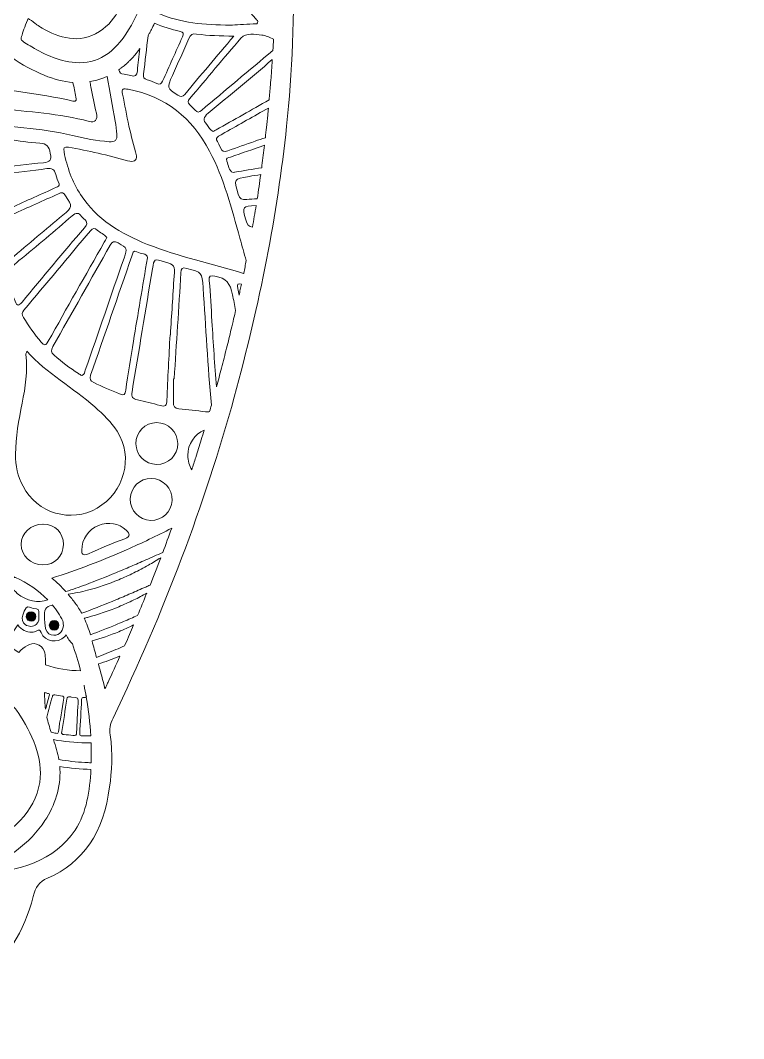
# Model space of a CAD drawing. Extents: x 269 to 1731, y -1926 to -73.
# Drawn here: x 1163 to 1731, y -1926 to -1126 of the extents above; entities that cross this region are included whole.
import ezdxf

# ---------------------------------------------------------------- set-up
doc = ezdxf.new("R2010")
doc.units = 0
doc.header["$MEASUREMENT"] = 0
doc.layers.add('Layer 1', color=7, linetype='Continuous')

# ---------------------------------------------------------------- blocks, each defined once
blk = doc.blocks.new('block 5')
at = {"layer": 'Layer 1', "lineweight": 0}
for points, knots in [([(1727.83, -958.95), (1726.68, -954.34), (1724.8, -950), (1722.31, -945.93), (1722.29, -945.91), (1722.29, -945.89), (1722.27, -945.87), (1716.12, -937.89), (1708.18, -931.56), (1700.07, -925.88), (1667.18, -902.79), (1631.82, -888.44), (1589, -872.06), (1578.01, -867.86), (1566.75, -863.94), (1555.87, -860.14), (1555.87, -860.14), (1552.88, -859.1), (1552.88, -859.1), (1553.83, -858.46), (1554.76, -857.83), (1555.69, -857.18), (1588.32, -834.97), (1614.84, -810.79), (1637.02, -783.19), (1672.78, -738.74), (1693.97, -687.22), (1700.03, -630.03), (1707.51, -559.44), (1696.82, -487.29), (1665.36, -396.07), (1626.36, -282.98), (1570.22, -179.61), (1515.38, -84.76), (1515.38, -84.76), (1515.25, -84.5), (1515.25, -84.5), (1514.71, -83.61), (1514.12, -82.59), (1513.29, -81.58), (1513.11, -81.36), (1512.77, -80.67), (1512.54, -80.21), (1509.71, -74.47), (1505.77, -72.61), (1500.84, -74.73), (1494.21, -77.56), (1496.01, -84.45), (1496.59, -86.7), (1496.72, -87.2), (1496.86, -87.67), (1496.92, -88.11), (1499.63, -105.08), (1502.4, -122.06), (1505.15, -139.04), (1510.66, -172.86), (1516.33, -207.85), (1521.54, -242.3), (1530.4, -301.03), (1540.46, -367.6), (1541.49, -434.18), (1542, -468.91), (1541.21, -505.97), (1531.89, -541.69), (1517.09, -598.39), (1481.76, -633.77), (1423.88, -649.82), (1395.88, -657.59), (1365.21, -661.08), (1327.32, -660.76), (1323.6, -660.72), (1321.56, -660.09), (1319.84, -658.42), (1287.13, -626.78), (1245.2, -617.5), (1212.33, -612.95), (1150.71, -604.42), (1089.56, -610.2), (1032.67, -617.72), (1023.63, -618.91), (1014.52, -620.43), (1005.72, -621.89), (1003.82, -622.21), (1001.92, -622.51), (1000, -622.84), (998.08, -622.51), (996.18, -622.21), (994.28, -621.89), (985.48, -620.43), (976.37, -618.91), (967.33, -617.72), (910.44, -610.2), (849.29, -604.42), (787.67, -612.95), (754.8, -617.5), (712.87, -626.78), (680.16, -658.42), (678.44, -660.09), (676.4, -660.72), (672.68, -660.76), (634.79, -661.08), (604.12, -657.59), (576.12, -649.82), (518.24, -633.77), (482.91, -598.39), (468.11, -541.69), (458.79, -505.97), (458, -468.91), (458.51, -434.18), (459.54, -367.6), (469.6, -301.03), (478.46, -242.3), (483.67, -207.85), (489.34, -172.86), (494.85, -139.04), (497.6, -122.06), (500.37, -105.08), (503.08, -88.11), (503.14, -87.67), (503.28, -87.2), (503.41, -86.7), (503.99, -84.45), (505.79, -77.56), (499.16, -74.73), (494.23, -72.61), (490.29, -74.47), (487.46, -80.21), (487.23, -80.67), (486.89, -81.36), (486.71, -81.58), (485.88, -82.59), (485.29, -83.61), (484.75, -84.5), (484.75, -84.5), (484.62, -84.76), (484.62, -84.76), (429.78, -179.61), (373.64, -282.98), (334.64, -396.07), (303.18, -487.29), (292.49, -559.44), (299.97, -630.03), (306.03, -687.22), (327.22, -738.74), (362.98, -783.19), (385.16, -810.79), (411.68, -834.97), (444.31, -857.18), (445.24, -857.83), (446.17, -858.46), (447.12, -859.1), (447.12, -859.1), (444.13, -860.14), (444.13, -860.14), (433.25, -863.94), (421.99, -867.86), (411, -872.06), (368.18, -888.44), (332.82, -902.79), (299.93, -925.88), (291.82, -931.56), (283.88, -937.89), (277.73, -945.87), (277.71, -945.89), (277.71, -945.91), (277.69, -945.93), (275.2, -950), (273.32, -954.34), (272.17, -958.95), (268.8, -972.58), (272.25, -985.36), (278.09, -996.21), (279.65, -998.01), (281.37, -999.71), (283.25, -1001.27), (287.46, -1004.78), (291.72, -1008.73), (295.89, -1013.01), (318.51, -1036.18), (341.09, -1055.06), (364.68, -1070.45), (395.85, -1087.51), (429.8, -1099.64), (462.73, -1104.96), (474.64, -1106.88), (487.84, -1108.17), (501.79, -1108.17), (517.58, -1108.17), (534.3, -1106.51), (551.18, -1102.19), (572.26, -1096.85), (593.55, -1087.39), (613.5, -1071.92), (613.89, -1071.68), (614.27, -1071.42), (614.66, -1071.17), (615.16, -1070.83), (615.77, -1070.49), (616.4, -1070.14), (618.62, -1068.91), (621.23, -1067.47), (622.82, -1065.19), (622.74, -1067.45), (622.68, -1069.7), (622.64, -1071.94), (621.79, -1122.2), (623.55, -1166.98), (628, -1208.79), (635.42, -1278.33), (648.92, -1348.04), (669.24, -1421.91), (692.41, -1506.07), (724.43, -1590.9), (764.42, -1674.04), (766.72, -1678.82), (767.45, -1683.04), (766.74, -1687.33), (764.26, -1702.11), (765.53, -1716.28), (767.11, -1728.2), (771.88, -1764.21), (787.85, -1787.68), (815.89, -1799.99), (822.48, -1802.9), (825.35, -1806.54), (827.25, -1814.47), (833.78, -1841.58), (848.56, -1864.81), (871.2, -1883.49), (905.47, -1911.81), (946.27, -1926.12), (992.6, -1926.12), (995.03, -1926.12), (997.53, -1926.06), (1000, -1925.98), (1002.47, -1926.06), (1004.97, -1926.12), (1007.4, -1926.12), (1053.73, -1926.12), (1094.53, -1911.81), (1128.8, -1883.49), (1151.44, -1864.81), (1166.22, -1841.58), (1172.75, -1814.47), (1174.65, -1806.54), (1177.52, -1802.9), (1184.11, -1799.99), (1212.15, -1787.68), (1228.12, -1764.21), (1232.89, -1728.2), (1234.47, -1716.28), (1235.74, -1702.11), (1233.26, -1687.33), (1232.55, -1683.04), (1233.28, -1678.82), (1235.58, -1674.04), (1275.57, -1590.9), (1307.59, -1506.07), (1330.76, -1421.91), (1351.08, -1348.04), (1364.58, -1278.33), (1372, -1208.79), (1376.45, -1166.98), (1378.21, -1122.2), (1377.36, -1071.94), (1377.32, -1069.7), (1377.26, -1067.45), (1377.18, -1065.19), (1378.77, -1067.47), (1381.38, -1068.91), (1383.6, -1070.14), (1384.23, -1070.49), (1384.84, -1070.83), (1385.34, -1071.17), (1385.73, -1071.42), (1386.11, -1071.68), (1386.5, -1071.92), (1406.45, -1087.39), (1427.74, -1096.85), (1448.82, -1102.19), (1465.7, -1106.51), (1482.42, -1108.17), (1498.21, -1108.17), (1512.16, -1108.17), (1525.36, -1106.88), (1537.27, -1104.96), (1570.2, -1099.64), (1604.15, -1087.51), (1635.32, -1070.45), (1658.91, -1055.06), (1681.49, -1036.18), (1704.11, -1013.01), (1708.28, -1008.73), (1712.54, -1004.78), (1716.75, -1001.27), (1718.63, -999.71), (1720.35, -998.01), (1721.91, -996.21), (1727.75, -985.36), (1731.2, -972.58), (1727.83, -958.95)], [0, 0, 0, 0, 1, 1, 1, 2, 2, 2, 3, 3, 3, 4, 4, 4, 5, 5, 5, 6, 6, 6, 7, 7, 7, 8, 8, 8, 9, 9, 9, 10, 10, 10, 11, 11, 11, 12, 12, 12, 13, 13, 13, 14, 14, 14, 15, 15, 15, 16, 16, 16, 17, 17, 17, 18, 18, 18, 19, 19, 19, 20, 20, 20, 21, 21, 21, 22, 22, 22, 23, 23, 23, 24, 24, 24, 25, 25, 25, 26, 26, 26, 27, 27, 27, 28, 28, 28, 29, 29, 29, 30, 30, 30, 31, 31, 31, 32, 32, 32, 33, 33, 33, 34, 34, 34, 35, 35, 35, 36, 36, 36, 37, 37, 37, 38, 38, 38, 39, 39, 39, 40, 40, 40, 41, 41, 41, 42, 42, 42, 43, 43, 43, 44, 44, 44, 45, 45, 45, 46, 46, 46, 47, 47, 47, 48, 48, 48, 49, 49, 49, 50, 50, 50, 51, 51, 51, 52, 52, 52, 53, 53, 53, 54, 54, 54, 55, 55, 55, 56, 56, 56, 57, 57, 57, 58, 58, 58, 59, 59, 59, 60, 60, 60, 61, 61, 61, 62, 62, 62, 63, 63, 63, 64, 64, 64, 65, 65, 65, 66, 66, 66, 67, 67, 67, 68, 68, 68, 69, 69, 69, 70, 70, 70, 71, 71, 71, 72, 72, 72, 73, 73, 73, 74, 74, 74, 75, 75, 75, 76, 76, 76, 77, 77, 77, 78, 78, 78, 79, 79, 79, 80, 80, 80, 81, 81, 81, 82, 82, 82, 83, 83, 83, 84, 84, 84, 85, 85, 85, 86, 86, 86, 87, 87, 87, 88, 88, 88, 89, 89, 89, 90, 90, 90, 91, 91, 91, 92, 92, 92, 93, 93, 93, 94, 94, 94, 95, 95, 95, 96, 96, 96, 97, 97, 97, 98, 98, 98, 99, 99, 99, 100, 100, 100, 100]), ([(1249.99, -1129.27), (1238.69, -1149.49), (1226.06, -1158.65), (1209.08, -1158.93), (1193.96, -1158.37), (1181.77, -1152.32), (1171.84, -1146.48), (1167.86, -1144.13), (1163.75, -1141.71), (1163.37, -1140.68), (1163.02, -1139.69), (1164.62, -1135.26), (1166.16, -1130.99), (1167.13, -1128.35), (1168.1, -1125.66), (1168.83, -1124.08), (1170.24, -1124.93), (1172.36, -1126.44), (1174.41, -1127.92), (1174.89, -1128.26), (1175.32, -1128.59), (1175.78, -1128.93), (1176.95, -1129.82), (1178.25, -1130.83), (1179.78, -1131.66), (1193.03, -1138.88), (1208.79, -1144.84), (1224.93, -1134.25), (1239.3, -1124.85), (1245.51, -1110.27), (1243.4, -1090.93), (1241.77, -1076.17), (1234.91, -1063.75), (1222.97, -1054.01), (1221.47, -1052.78), (1220.82, -1051.99), (1220.54, -1051.6), (1220.84, -1051.22), (1221.57, -1050.47), (1223.23, -1049.32), (1237.62, -1039.35), (1254.28, -1032.14), (1275.69, -1026.66), (1276.5, -1026.45), (1277.11, -1026.35), (1277.55, -1026.31), (1277.53, -1026.82), (1277.49, -1027.59), (1277.31, -1028.7), (1277.31, -1028.7), (1277, -1030.86), (1277, -1030.86), (1275.95, -1038.12), (1274.86, -1045.62), (1273.57, -1052.94), (1269.36, -1076.98), (1263.72, -1104.69), (1249.99, -1129.27)], [0, 0, 0, 0, 1, 1, 1, 2, 2, 2, 3, 3, 3, 4, 4, 4, 5, 5, 5, 6, 6, 6, 7, 7, 7, 8, 8, 8, 9, 9, 9, 10, 10, 10, 11, 11, 11, 12, 12, 12, 13, 13, 13, 14, 14, 14, 15, 15, 15, 16, 16, 16, 17, 17, 17, 18, 18, 18, 19, 19, 19, 19]), ([(1327.69, -1129.28), (1307.05, -1129.15), (1288.53, -1127.52), (1271.55, -1120.14), (1272.44, -1117.97), (1273.34, -1115.73), (1274.19, -1113.43), (1275.37, -1110.23), (1276.48, -1107.02), (1277.51, -1103.8), (1277.81, -1102.85), (1278.1, -1101.92), (1278.4, -1100.97), (1278.72, -1099.92), (1279.03, -1098.87), (1279.33, -1097.82), (1279.51, -1097.27), (1279.67, -1096.73), (1279.83, -1096.18), (1280.24, -1094.75), (1280.64, -1093.31), (1281.01, -1091.88), (1281.07, -1091.69), (1281.13, -1091.47), (1281.17, -1091.27), (1281.61, -1089.69), (1282.02, -1088.11), (1282.42, -1086.52), (1283.31, -1082.98), (1284.14, -1079.42), (1284.89, -1075.84), (1293.7, -1078.71), (1302.25, -1083.12), (1310.52, -1088.98), (1324.65, -1098.99), (1336.5, -1111.38), (1347.78, -1124.38), (1348.51, -1125.23), (1350.05, -1126.08), (1349.24, -1127.5), (1348.53, -1128.75), (1346.97, -1128.26), (1345.76, -1128.31), (1338.91, -1128.71), (1332.05, -1129.05), (1327.69, -1129.28)], [0, 0, 0, 0, 1, 1, 1, 2, 2, 2, 3, 3, 3, 4, 4, 4, 5, 5, 5, 6, 6, 6, 7, 7, 7, 8, 8, 8, 9, 9, 9, 10, 10, 10, 11, 11, 11, 12, 12, 12, 13, 13, 13, 14, 14, 14, 15, 15, 15, 15]), ([(1259.56, -1167.67), (1260.75, -1157.6), (1261.92, -1147.61), (1263.06, -1137.66), (1263.06, -1137.64), (1263.08, -1137.64), (1263.06, -1137.62), (1263.5, -1136.84), (1263.96, -1136.05), (1264.39, -1135.26), (1264.81, -1134.47), (1265.24, -1133.66), (1265.68, -1132.85), (1266.53, -1131.22), (1267.36, -1129.56), (1268.15, -1127.86), (1274.68, -1130.65), (1281.43, -1132.75), (1288.39, -1134.17), (1291.26, -1134.77), (1291.24, -1136.07), (1290.19, -1138.37), (1284.91, -1150), (1279.73, -1161.68), (1274.56, -1173.37), (1273.57, -1175.59), (1272.39, -1176.36), (1269.99, -1175.19), (1267.58, -1174.01), (1265.02, -1173.02), (1262.43, -1172.3), (1259.76, -1171.57), (1258.97, -1170.05), (1259.56, -1167.67)], [0, 0, 0, 0, 1, 1, 1, 2, 2, 2, 3, 3, 3, 4, 4, 4, 5, 5, 5, 6, 6, 6, 7, 7, 7, 8, 8, 8, 9, 9, 9, 10, 10, 10, 11, 11, 11, 11]), ([(1282.22, -1168.92), (1286.59, -1159.22), (1291.01, -1149.55), (1295.2, -1139.79), (1296.45, -1136.86), (1297.91, -1135.81), (1301.3, -1136.29), (1310.5, -1137.56), (1319.82, -1137.85), (1330.44, -1137.91), (1316.93, -1153.98), (1304.36, -1168.84), (1291.92, -1183.78), (1290.12, -1185.94), (1288.85, -1185.9), (1286.57, -1184.37), (1277.89, -1178.58), (1277.83, -1178.7), (1282.22, -1168.92)], [0, 0, 0, 0, 1, 1, 1, 2, 2, 2, 3, 3, 3, 4, 4, 4, 5, 5, 5, 6, 6, 6, 6]), ([(1361.21, -1149.21), (1342.51, -1164.9), (1323.8, -1180.58), (1305.13, -1196.31), (1303.24, -1197.91), (1301.87, -1198.21), (1300.17, -1196.19), (1298.9, -1194.68), (1297.46, -1193.3), (1295.95, -1192.01), (1293.91, -1190.31), (1294.35, -1188.87), (1295.89, -1187.05), (1309.29, -1171.24), (1322.43, -1155.17), (1336.1, -1139.59), (1340.34, -1134.79), (1347.05, -1136.61), (1352.49, -1137.1), (1355.63, -1137.4), (1358.66, -1138.84), (1361.69, -1140.29), (1361.55, -1143.27), (1361.39, -1146.26), (1361.21, -1149.21)], [0, 0, 0, 0, 1, 1, 1, 2, 2, 2, 3, 3, 3, 4, 4, 4, 5, 5, 5, 6, 6, 6, 7, 7, 7, 8, 8, 8, 8]), ([(1105.87, -1167.1), (1105.85, -1167.1), (1105.85, -1167.1), (1105.85, -1167.1), (1105, -1163.4), (1104.13, -1159.72), (1103.24, -1156.04), (1102.94, -1154.87), (1102.62, -1153.7), (1102.29, -1152.52), (1109.98, -1159.58), (1118.85, -1163.54), (1127.67, -1163.74), (1136.64, -1163.95), (1145.13, -1160.37), (1152.17, -1153.37), (1152.65, -1152.87), (1152.9, -1152.79), (1152.9, -1152.79), (1152.96, -1152.81), (1153.58, -1152.99), (1155.3, -1154.3), (1163.87, -1160.73), (1173.31, -1165.16), (1181.42, -1168.64), (1189.08, -1171.95), (1196.68, -1173.83), (1204.06, -1174.32), (1204.81, -1178.16), (1205.6, -1182), (1206.39, -1185.82), (1206.79, -1187.78), (1207.14, -1189.68), (1204.06, -1188.97), (1176.97, -1182.59), (1148.89, -1181.41), (1122.13, -1173.43), (1116.37, -1171.71), (1110.95, -1169.59), (1105.87, -1167.1)], [0, 0, 0, 0, 1, 1, 1, 2, 2, 2, 3, 3, 3, 4, 4, 4, 5, 5, 5, 6, 6, 6, 7, 7, 7, 8, 8, 8, 9, 9, 9, 10, 10, 10, 11, 11, 11, 12, 12, 12, 13, 13, 13, 13]), ([(1256.69, -1147.67), (1256, -1153.53), (1255.31, -1159.42), (1254.69, -1165.28), (1254.3, -1168.86), (1253.09, -1170.13), (1249.53, -1168.92), (1247.85, -1168.37), (1246.01, -1168.11), (1244.23, -1167.95), (1241.69, -1167.75), (1240.51, -1166.62), (1240.13, -1164.37), (1240.78, -1163.91), (1241.44, -1163.44), (1242.09, -1162.94), (1243.04, -1162.23), (1243.97, -1161.48), (1244.88, -1160.69), (1245.51, -1160.15), (1246.15, -1159.58), (1246.78, -1159.01), (1246.8, -1158.99), (1246.84, -1158.97), (1246.86, -1158.95), (1247.53, -1158.29), (1248.2, -1157.64), (1248.88, -1156.97), (1249.53, -1156.32), (1250.18, -1155.64), (1250.82, -1154.95), (1250.92, -1154.85), (1251.01, -1154.75), (1251.09, -1154.63), (1251.71, -1153.96), (1252.32, -1153.27), (1252.91, -1152.56), (1253.57, -1151.78), (1254.22, -1150.97), (1254.83, -1150.16), (1255.15, -1149.75), (1255.47, -1149.33), (1255.76, -1148.91), (1256.08, -1148.5), (1256.4, -1148.08), (1256.69, -1147.67)], [0, 0, 0, 0, 1, 1, 1, 2, 2, 2, 3, 3, 3, 4, 4, 4, 5, 5, 5, 6, 6, 6, 7, 7, 7, 8, 8, 8, 9, 9, 9, 10, 10, 10, 11, 11, 11, 12, 12, 12, 13, 13, 13, 14, 14, 14, 15, 15, 15, 15]), ([(1360.48, -1160.49), (1360.4, -1161.84), (1360.3, -1163.18), (1360.21, -1164.53), (1360.13, -1165.87), (1360.03, -1167.22), (1359.91, -1168.54), (1359.71, -1171.22), (1359.51, -1173.85), (1359.28, -1176.46), (1358.96, -1180.38), (1358.62, -1184.26), (1358.29, -1188.06), (1344.43, -1195.89), (1330.58, -1203.75), (1316.73, -1211.58), (1315.94, -1212.04), (1315.13, -1212.42), (1314.26, -1212.87), (1311.49, -1212.08), (1311.09, -1209.15), (1309.35, -1207.45), (1305.83, -1203.99), (1306.64, -1201.63), (1310.38, -1198.54), (1327.3, -1184.65), (1344.06, -1170.56), (1360.76, -1156.41), (1360.68, -1157.78), (1360.58, -1159.14), (1360.48, -1160.49)], [0, 0, 0, 0, 1, 1, 1, 2, 2, 2, 3, 3, 3, 4, 4, 4, 5, 5, 5, 6, 6, 6, 7, 7, 7, 8, 8, 8, 9, 9, 9, 10, 10, 10, 10]), ([(1127.02, -1205.35), (1122.55, -1204.64), (1118.1, -1203.87), (1113.64, -1203.02), (1113.13, -1200.46), (1112.61, -1197.93), (1112.08, -1195.38), (1111.94, -1194.7), (1111.8, -1194.03), (1111.66, -1193.36), (1111.09, -1190.57), (1110.5, -1187.8), (1109.88, -1185.01), (1121.04, -1189.68), (1133.06, -1192.45), (1145.44, -1194.33), (1169.17, -1197.91), (1193.35, -1198.54), (1216.68, -1205.01), (1221.49, -1206.36), (1223.59, -1203.67), (1222.46, -1198.44), (1220.98, -1191.56), (1219.25, -1184.71), (1218.09, -1177.79), (1217.85, -1176.42), (1217.65, -1175.07), (1217.45, -1173.71), (1219.27, -1173.41), (1221.09, -1173.02), (1222.87, -1172.5), (1223.92, -1172.23), (1224.95, -1171.91), (1225.98, -1171.55), (1226.54, -1171.35), (1227.09, -1171.18), (1227.64, -1170.96), (1228.2, -1170.76), (1228.73, -1170.54), (1229.29, -1170.31), (1229.82, -1170.11), (1230.37, -1169.87), (1230.91, -1169.61), (1232.97, -1181.39), (1235.2, -1193.12), (1237.28, -1204.88), (1237.87, -1208.26), (1238.05, -1211.7), (1238.49, -1215.11), (1239.06, -1219.66), (1237.08, -1221.36), (1232.61, -1220.98), (1222.84, -1220.17), (1213.22, -1218.45), (1203.76, -1216.1), (1178.53, -1209.86), (1152.53, -1209.41), (1127.02, -1205.35)], [0, 0, 0, 0, 1, 1, 1, 2, 2, 2, 3, 3, 3, 4, 4, 4, 5, 5, 5, 6, 6, 6, 7, 7, 7, 8, 8, 8, 9, 9, 9, 10, 10, 10, 11, 11, 11, 12, 12, 12, 13, 13, 13, 14, 14, 14, 15, 15, 15, 16, 16, 16, 17, 17, 17, 18, 18, 18, 19, 19, 19, 19]), ([(1338.3, -1324.28), (1338.28, -1324.36), (1338.26, -1324.46), (1338.24, -1324.54), (1313.11, -1316.8), (1287.27, -1311.44), (1262.77, -1301.68), (1241.75, -1293.33), (1222.86, -1282.07), (1210.09, -1262.58), (1203.34, -1252.27), (1199.45, -1240.91), (1197.09, -1228.92), (1196.46, -1225.69), (1196.95, -1224.78), (1200.51, -1225.36), (1216.23, -1227.93), (1231.68, -1231.59), (1247, -1235.92), (1251.77, -1237.29), (1254.24, -1235.75), (1254.1, -1231.95), (1252.02, -1224.05), (1249.83, -1216.39), (1248.07, -1208.66), (1246.19, -1200.38), (1244.9, -1191.95), (1242.98, -1183.68), (1241.91, -1179.03), (1243.73, -1179.03), (1247.41, -1179.73), (1276.94, -1185.29), (1297.69, -1202.22), (1311.47, -1228.44), (1322.83, -1250.07), (1328.76, -1273.58), (1335.27, -1296.89), (1336.91, -1302.77), (1338.58, -1308.63), (1340.26, -1314.46), (1339.63, -1317.73), (1338.97, -1320.99), (1338.3, -1324.28)], [0, 0, 0, 0, 1, 1, 1, 2, 2, 2, 3, 3, 3, 4, 4, 4, 5, 5, 5, 6, 6, 6, 7, 7, 7, 8, 8, 8, 9, 9, 9, 10, 10, 10, 11, 11, 11, 12, 12, 12, 13, 13, 13, 14, 14, 14, 14]), ([(1357.67, -1194.72), (1357.49, -1196.55), (1357.34, -1198.37), (1357.16, -1200.17), (1356.86, -1203.33), (1356.54, -1206.52), (1356.19, -1209.7), (1355.91, -1212.4), (1355.59, -1215.09), (1355.3, -1217.78), (1352.61, -1218.71), (1349.92, -1219.64), (1347.22, -1220.55), (1340.06, -1223.02), (1332.88, -1225.44), (1325.81, -1228.19), (1322.75, -1229.37), (1321.28, -1228.66), (1320.04, -1225.73), (1316.26, -1216.93), (1314.18, -1219.06), (1323.42, -1213.82), (1334.84, -1207.35), (1346.27, -1200.9), (1357.69, -1194.45), (1357.69, -1194.53), (1357.69, -1194.63), (1357.67, -1194.72)], [0, 0, 0, 0, 1, 1, 1, 2, 2, 2, 3, 3, 3, 4, 4, 4, 5, 5, 5, 6, 6, 6, 7, 7, 7, 8, 8, 8, 9, 9, 9, 9]), ([(1180.9, -1237.45), (1168.85, -1238.54), (1156.84, -1240.12), (1144.81, -1241.58), (1142.91, -1241.8), (1141.31, -1241.98), (1140.14, -1240), (1134.09, -1229.81), (1126.03, -1221.38), (1116.69, -1213.78), (1129.16, -1214.26), (1141.11, -1217.07), (1153.22, -1219.04), (1161.41, -1220.37), (1169.66, -1221.68), (1177.94, -1222.11), (1183.67, -1222.39), (1185.22, -1224.78), (1186.27, -1230.09), (1187.34, -1235.49), (1186.09, -1236.97), (1180.9, -1237.45)], [0, 0, 0, 0, 1, 1, 1, 2, 2, 2, 3, 3, 3, 4, 4, 4, 5, 5, 5, 6, 6, 6, 7, 7, 7, 7]), ([(1352.65, -1239.56), (1352.59, -1240.18), (1352.51, -1240.77), (1352.41, -1241.39), (1345.38, -1242.53), (1338.36, -1243.68), (1331.33, -1244.85), (1331.16, -1244.87), (1330.98, -1244.91), (1329.95, -1245.13), (1326.09, -1243.98), (1326.59, -1239.37), (1324.98, -1236.32), (1323.62, -1233.73), (1326.39, -1233.51), (1327.91, -1232.98), (1336.82, -1229.89), (1345.72, -1226.82), (1354.63, -1223.75), (1354.01, -1229), (1353.34, -1234.28), (1352.65, -1239.56)], [0, 0, 0, 0, 1, 1, 1, 2, 2, 2, 3, 3, 3, 4, 4, 4, 5, 5, 5, 6, 6, 6, 7, 7, 7, 7]), ([(1151.66, -1270.61), (1150.27, -1263.71), (1148.23, -1256.98), (1145.3, -1250.57), (1143.76, -1247.2), (1145.29, -1246.65), (1148.19, -1246.33), (1160.01, -1245.03), (1171.84, -1243.72), (1183.62, -1242.08), (1187.61, -1241.52), (1189.59, -1242.75), (1190.5, -1246.63), (1191.12, -1249.22), (1192.36, -1251.67), (1193.25, -1253.99), (1193.61, -1255.95), (1192.22, -1256.31), (1191.12, -1256.8), (1179.3, -1262.14), (1167.45, -1267.39), (1155.65, -1272.79), (1153.02, -1274), (1152.17, -1273.13), (1151.66, -1270.61)], [0, 0, 0, 0, 1, 1, 1, 2, 2, 2, 3, 3, 3, 4, 4, 4, 5, 5, 5, 6, 6, 6, 7, 7, 7, 8, 8, 8, 8]), ([(1350.31, -1256.23), (1349.86, -1259.39), (1349.38, -1262.58), (1348.89, -1265.76), (1346.12, -1265.94), (1343.35, -1266.14), (1340.6, -1266.34), (1336.95, -1266.62), (1335.13, -1265.98), (1333.97, -1262.16), (1330.34, -1250.37), (1330.15, -1250.33), (1342.5, -1248.27), (1345.54, -1247.76), (1348.61, -1247.26), (1351.66, -1246.75), (1351.24, -1249.89), (1350.79, -1253.06), (1350.31, -1256.23)], [0, 0, 0, 0, 1, 1, 1, 2, 2, 2, 3, 3, 3, 4, 4, 4, 5, 5, 5, 6, 6, 6, 6]), ([(1196.06, -1278.75), (1182.82, -1289.87), (1169.59, -1300.99), (1155.2, -1313.1), (1155.44, -1301.66), (1154.96, -1291.77), (1153.7, -1281.95), (1153.38, -1279.54), (1154.88, -1278.8), (1156.58, -1278.05), (1168.62, -1272.69), (1180.67, -1267.37), (1192.64, -1261.89), (1195.19, -1260.72), (1196.64, -1260.76), (1198.32, -1263.41), (1203.88, -1272.16), (1204, -1272.08), (1196.06, -1278.75)], [0, 0, 0, 0, 1, 1, 1, 2, 2, 2, 3, 3, 3, 4, 4, 4, 5, 5, 5, 6, 6, 6, 6]), ([(1346.61, -1279.68), (1346.14, -1282.52), (1345.66, -1285.39), (1345.15, -1288.26), (1342.26, -1287.65), (1340.73, -1286.03), (1339.88, -1282.49), (1337.25, -1271.76), (1337.03, -1271.86), (1348.02, -1271.15), (1347.58, -1273.98), (1347.11, -1276.83), (1346.61, -1279.68)], [0, 0, 0, 0, 1, 1, 1, 2, 2, 2, 3, 3, 3, 4, 4, 4, 4]), ([(1213.12, -1288.64), (1196.48, -1307.87), (1180.29, -1327.48), (1164.04, -1347.05), (1161.57, -1350.02), (1160.13, -1350.44), (1158.74, -1346.44), (1156.84, -1340.88), (1153.16, -1335.77), (1154.61, -1328.79), (1153.42, -1322.75), (1156.58, -1318.42), (1161.63, -1314.34), (1175.8, -1302.89), (1189.71, -1291.11), (1203.5, -1279.2), (1206.63, -1276.51), (1208.59, -1276.59), (1210.88, -1279.77), (1212.78, -1282.43), (1217.49, -1283.57), (1213.12, -1288.64)], [0, 0, 0, 0, 1, 1, 1, 2, 2, 2, 3, 3, 3, 4, 4, 4, 5, 5, 5, 6, 6, 6, 7, 7, 7, 7]), ([(1228.63, -1299.98), (1213.95, -1325.94), (1199.19, -1351.86), (1184.64, -1377.88), (1182.65, -1381.47), (1181.44, -1381.27), (1179.04, -1378.42), (1173.9, -1372.3), (1169.29, -1365.87), (1165.09, -1359.09), (1163.75, -1356.89), (1163.89, -1355.27), (1165.53, -1353.29), (1183, -1332.55), (1200.42, -1311.77), (1217.79, -1290.93), (1219.55, -1288.84), (1221.13, -1288.5), (1223.13, -1290.44), (1225.39, -1292.64), (1228.75, -1293.55), (1230.61, -1296.32), (1229.82, -1297.76), (1229.25, -1298.89), (1228.63, -1299.98)], [0, 0, 0, 0, 1, 1, 1, 2, 2, 2, 3, 3, 3, 4, 4, 4, 5, 5, 5, 6, 6, 6, 7, 7, 7, 8, 8, 8, 8]), ([(1244.19, -1312.46), (1234.04, -1341.81), (1223.96, -1371.16), (1213.77, -1400.48), (1213.26, -1401.99), (1213.55, -1404.24), (1211.04, -1404.78), (1210.15, -1404.26), (1209.2, -1403.75), (1208.31, -1403.17), (1201.6, -1398.88), (1195.39, -1393.97), (1189.29, -1388.83), (1186.66, -1386.59), (1186.62, -1384.85), (1188.27, -1382), (1203.36, -1355.5), (1218.4, -1328.95), (1233.3, -1302.33), (1235.04, -1299.21), (1236.51, -1298.85), (1239.58, -1300.55), (1246.9, -1304.63), (1246.94, -1304.47), (1244.19, -1312.46)], [0, 0, 0, 0, 1, 1, 1, 2, 2, 2, 3, 3, 3, 4, 4, 4, 5, 5, 5, 6, 6, 6, 7, 7, 7, 8, 8, 8, 8]), ([(1251.61, -1377.81), (1249.49, -1390.63), (1247.39, -1403.45), (1245.51, -1416.31), (1245.04, -1419.7), (1244.19, -1420.67), (1240.76, -1419.28), (1233.88, -1416.51), (1227.13, -1413.56), (1220.46, -1410.3), (1217.73, -1408.97), (1216.82, -1407.67), (1217.93, -1404.48), (1228.83, -1373.31), (1239.54, -1342.07), (1250.34, -1310.86), (1250.97, -1309.02), (1251.19, -1305.8), (1254.4, -1307.64), (1257.29, -1309.28), (1262.39, -1308.29), (1262.59, -1312.25), (1258.77, -1335.08), (1255.15, -1356.43), (1251.61, -1377.81)], [0, 0, 0, 0, 1, 1, 1, 2, 2, 2, 3, 3, 3, 4, 4, 4, 5, 5, 5, 6, 6, 6, 7, 7, 7, 8, 8, 8, 8]), ([(1266.55, -1320.87), (1267.89, -1312.74), (1268.09, -1312.78), (1275.91, -1315.35), (1284.2, -1318.06), (1284.16, -1318.06), (1283.59, -1326.73), (1282.58, -1342.05), (1281.63, -1357.38), (1280.64, -1372.7), (1280.56, -1372.7), (1280.46, -1372.7), (1280.38, -1372.68), (1279.53, -1389.84), (1278.56, -1406.97), (1277.93, -1424.11), (1277.79, -1428.28), (1276.78, -1429.63), (1272.54, -1428.38), (1266.67, -1426.66), (1260.69, -1425.22), (1254.69, -1423.95), (1250.95, -1423.16), (1249.79, -1421.64), (1250.48, -1417.64), (1255.94, -1385.4), (1261.15, -1353.13), (1266.55, -1320.87)], [0, 0, 0, 0, 1, 1, 1, 2, 2, 2, 3, 3, 3, 4, 4, 4, 5, 5, 5, 6, 6, 6, 7, 7, 7, 8, 8, 8, 9, 9, 9, 9]), ([(1311.45, -1433.15), (1310.72, -1433.43), (1309.71, -1433.49), (1308.28, -1433.29), (1301.3, -1432.3), (1294.29, -1431.59), (1287.27, -1431.06), (1283.63, -1430.78), (1282.93, -1428.96), (1283.05, -1425.73), (1283.27, -1419.6), (1283.11, -1413.44), (1283.11, -1407.31), (1283.11, -1407.31), (1283.64, -1407.31), (1283.64, -1407.31), (1285.43, -1379.55), (1287.23, -1351.78), (1288.89, -1324), (1289.09, -1320.6), (1289.98, -1319.65), (1293.46, -1320.54), (1305.53, -1323.61), (1305.53, -1323.49), (1306.4, -1335.81), (1308.54, -1366.53), (1309.88, -1397.32), (1312.91, -1427.97), (1312.44, -1429.69), (1311.94, -1431.41), (1311.45, -1433.15)], [0, 0, 0, 0, 1, 1, 1, 2, 2, 2, 3, 3, 3, 4, 4, 4, 5, 5, 5, 6, 6, 6, 7, 7, 7, 8, 8, 8, 9, 9, 9, 10, 10, 10, 10]), ([(1331.93, -1353.58), (1331.43, -1355.8), (1330.92, -1358.02), (1330.38, -1360.25), (1329.77, -1362.96), (1329.12, -1365.69), (1328.47, -1368.43), (1327.28, -1373.37), (1326.07, -1378.34), (1324.8, -1383.35), (1323.52, -1388.49), (1322.19, -1393.66), (1320.83, -1398.86), (1319.54, -1403.79), (1318.23, -1408.75), (1316.85, -1413.74), (1315.48, -1396.54), (1314.3, -1379.37), (1313.33, -1362.15), (1312.65, -1351.51), (1312.14, -1340.88), (1311.21, -1330.25), (1310.83, -1326.1), (1312.08, -1326.22), (1315.64, -1326.73), (1324.33, -1328), (1327.81, -1332.37), (1329.51, -1341.22), (1330.32, -1345.33), (1331.12, -1349.45), (1331.93, -1353.56), (1331.93, -1353.56), (1331.93, -1353.58), (1331.93, -1353.58)], [0, 0, 0, 0, 1, 1, 1, 2, 2, 2, 3, 3, 3, 4, 4, 4, 5, 5, 5, 6, 6, 6, 7, 7, 7, 8, 8, 8, 9, 9, 9, 10, 10, 10, 11, 11, 11, 11]), ([(1335.57, -1337.24), (1335.27, -1338.66), (1334.96, -1340.07), (1334.62, -1341.49), (1334.26, -1339.83), (1333.93, -1338.15), (1333.55, -1336.49), (1332.82, -1333.18), (1333.45, -1331.86), (1336.48, -1332.98), (1336.18, -1334.41), (1335.89, -1335.81), (1335.57, -1337.24)], [0, 0, 0, 0, 1, 1, 1, 2, 2, 2, 3, 3, 3, 4, 4, 4, 4]), ([(1164.86, -1491.79), (1160.7, -1483.93), (1158.8, -1475.52), (1158.9, -1466.71), (1159.08, -1453.14), (1161.53, -1439.84), (1164.16, -1426.54), (1166.66, -1413.94), (1168.52, -1401.23), (1167.09, -1388.31), (1167.03, -1387.7), (1167.43, -1387.05), (1167.8, -1385.68), (1183.73, -1403.29), (1204.14, -1414.37), (1221.31, -1429.47), (1227.84, -1435.23), (1234.1, -1441.23), (1238.82, -1448.61), (1251.85, -1468.89), (1244.58, -1496.59), (1222.97, -1509.08), (1202.37, -1520.99), (1176.15, -1513.18), (1164.86, -1491.79)], [0, 0, 0, 0, 1, 1, 1, 2, 2, 2, 3, 3, 3, 4, 4, 4, 5, 5, 5, 6, 6, 6, 7, 7, 7, 8, 8, 8, 8]), ([(1269.81, -1474.65), (1260.75, -1474.57), (1253.69, -1467.51), (1253.55, -1458.46), (1253.43, -1449.2), (1260.69, -1441.78), (1269.85, -1441.78), (1279.01, -1441.78), (1286.34, -1449.08), (1286.45, -1458.32), (1286.59, -1467.41), (1279.09, -1474.75), (1269.81, -1474.65)], [0, 0, 0, 0, 1, 1, 1, 2, 2, 2, 3, 3, 3, 4, 4, 4, 4]), ([(1304.84, -1455.43), (1304.17, -1457.67), (1303.47, -1459.93), (1302.76, -1462.18), (1302.05, -1464.48), (1301.34, -1466.79), (1300.58, -1469.13), (1299.55, -1472.37), (1298.53, -1475.64), (1297.46, -1478.9), (1295.48, -1475.6), (1294.33, -1471.74), (1294.33, -1467.58), (1294.33, -1458.58), (1299.57, -1451), (1307.19, -1447.62), (1306.44, -1450.21), (1305.65, -1452.82), (1304.84, -1455.43)], [0, 0, 0, 0, 1, 1, 1, 2, 2, 2, 3, 3, 3, 4, 4, 4, 5, 5, 5, 6, 6, 6, 6]), ([(1265.2, -1518.68), (1255.98, -1518.44), (1248.92, -1510.96), (1249.13, -1501.66), (1249.37, -1492.64), (1256.71, -1485.49), (1265.62, -1485.67), (1275, -1485.85), (1282.42, -1493.65), (1282.02, -1502.95), (1281.67, -1511.79), (1274.07, -1518.88), (1265.2, -1518.68)], [0, 0, 0, 0, 1, 1, 1, 2, 2, 2, 3, 3, 3, 4, 4, 4, 4]), ([(1224.18, -1522.71), (1232, -1519.51), (1240.25, -1520.97), (1245.83, -1526.38), (1248.84, -1529.28), (1249.65, -1531.2), (1244.72, -1533.06), (1235.1, -1536.7), (1225.61, -1540.68), (1216.21, -1544.84), (1211.52, -1546.92), (1210.9, -1544.66), (1211, -1542.07), (1210.98, -1533.24), (1216.25, -1525.96), (1224.18, -1522.71)], [0, 0, 0, 0, 1, 1, 1, 2, 2, 2, 3, 3, 3, 4, 4, 4, 5, 5, 5, 5]), ([(1180.35, -1553.58), (1170.91, -1553.52), (1163.23, -1546.28), (1163.35, -1537.52), (1163.49, -1528.63), (1170.99, -1521.69), (1180.39, -1521.69), (1180.39, -1521.69), (1180.55, -1521.69), (1180.55, -1521.69), (1190.09, -1521.78), (1196.6, -1528.29), (1196.52, -1537.69), (1196.44, -1547.09), (1189.79, -1553.64), (1180.35, -1553.58)], [0, 0, 0, 0, 1, 1, 1, 2, 2, 2, 3, 3, 3, 4, 4, 4, 5, 5, 5, 5]), ([(1274.62, -1543.89), (1274.62, -1543.89), (1274.62, -1543.89), (1274.62, -1543.91), (1270.15, -1545.85), (1265.7, -1547.81), (1261.24, -1549.78), (1257.31, -1551.43), (1253.47, -1553.25), (1249.53, -1554.87), (1245.63, -1556.59), (1241.71, -1558.23), (1237.8, -1559.84), (1229.96, -1563.12), (1222.06, -1566.21), (1214.11, -1569.22), (1208.94, -1571.14), (1203.72, -1572.92), (1198.48, -1574.68), (1195.01, -1570.82), (1191.35, -1567.28), (1187.51, -1564.07), (1207.32, -1557.66), (1226.87, -1550.24), (1246.15, -1541.79), (1258.22, -1536.49), (1270.05, -1530.81), (1281.69, -1524.79), (1279.39, -1531.16), (1277.04, -1537.52), (1274.62, -1543.89)], [0, 0, 0, 0, 1, 1, 1, 2, 2, 2, 3, 3, 3, 4, 4, 4, 5, 5, 5, 6, 6, 6, 7, 7, 7, 8, 8, 8, 9, 9, 9, 10, 10, 10, 10]), ([(1273.04, -1548.02), (1270.31, -1555.23), (1267.5, -1562.41), (1264.63, -1569.59), (1263.5, -1570.09), (1262.37, -1570.58), (1261.24, -1571.08), (1257.31, -1572.74), (1253.47, -1574.54), (1249.53, -1576.16), (1245.63, -1577.88), (1241.71, -1579.53), (1237.8, -1581.15), (1229.96, -1584.41), (1222.06, -1587.52), (1214.11, -1590.53), (1213.06, -1590.92), (1211.97, -1591.28), (1210.92, -1591.66), (1209.42, -1588.93), (1207.76, -1586.31), (1205.92, -1583.82), (1204.08, -1581.33), (1202.18, -1578.93), (1200.22, -1576.66), (1200.22, -1576.66), (1200.2, -1576.64), (1200.2, -1576.64), (1205.34, -1575.94), (1210.47, -1574.94), (1215.49, -1573.65), (1223.86, -1571.41), (1232.1, -1568.68), (1240.07, -1565.32), (1244.03, -1563.58), (1248.01, -1561.88), (1251.86, -1559.96), (1255.74, -1558.02), (1259.58, -1556.06), (1263.32, -1553.9), (1266.63, -1552.02), (1269.87, -1550.04), (1273.06, -1547.98), (1273.04, -1548), (1273.04, -1548), (1273.04, -1548.02)], [0, 0, 0, 0, 1, 1, 1, 2, 2, 2, 3, 3, 3, 4, 4, 4, 5, 5, 5, 6, 6, 6, 7, 7, 7, 8, 8, 8, 9, 9, 9, 10, 10, 10, 11, 11, 11, 12, 12, 12, 13, 13, 13, 14, 14, 14, 15, 15, 15, 15]), ([(1160.32, -1576.04), (1158.66, -1574.64), (1157.08, -1573.13), (1155.77, -1571.39), (1155.18, -1570.6), (1154.66, -1570.31), (1153.71, -1570.98), (1141.19, -1580.06), (1122.31, -1576.1), (1112.24, -1564.67), (1111.68, -1564.05), (1111.13, -1563.4), (1110.54, -1562.81), (1109.47, -1561.74), (1109.35, -1560.75), (1110.16, -1559.3), (1111.09, -1557.62), (1111.68, -1556.53), (1112.28, -1555.9), (1110.77, -1555.98), (1109.25, -1556.08), (1107.75, -1556.22), (1104.42, -1561.93), (1102.21, -1568.09), (1101.04, -1574.66), (1100.66, -1576.86), (1100.37, -1577.33), (1098.33, -1575.91), (1089.34, -1569.55), (1079.19, -1566.64), (1068.33, -1565.32), (1067.91, -1565.26), (1067.52, -1565.2), (1067.1, -1565.16), (1074.96, -1562.51), (1082.99, -1560.27), (1091.2, -1558.63), (1092, -1559.14), (1092.79, -1559.76), (1093.56, -1560.47), (1093.56, -1559.64), (1093.64, -1558.87), (1093.76, -1558.12), (1098.37, -1557.26), (1103.04, -1556.63), (1107.75, -1556.22), (1107.75, -1556.22), (1107.75, -1556.2), (1107.75, -1556.2), (1109.25, -1556.08), (1110.77, -1555.96), (1112.3, -1555.88), (1112.3, -1555.88), (1112.28, -1555.9), (1112.28, -1555.9), (1113.45, -1555.82), (1114.61, -1555.78), (1115.78, -1555.74), (1115.78, -1555.74), (1115.8, -1555.74), (1115.8, -1555.74), (1116.39, -1556), (1117.09, -1556.31), (1117.94, -1556.69), (1131.41, -1562.86), (1145.44, -1564.9), (1158.8, -1563.52), (1158.11, -1563.2), (1157.4, -1562.9), (1156.68, -1562.61), (1157.42, -1562.9), (1158.13, -1563.2), (1158.84, -1563.52), (1158.82, -1563.52), (1158.82, -1563.52), (1158.8, -1563.52), (1168.4, -1567.75), (1177.1, -1573.69), (1184.33, -1581.21), (1176.71, -1583.8), (1167.86, -1582.3), (1160.32, -1576.04)], [0, 0, 0, 0, 1, 1, 1, 2, 2, 2, 3, 3, 3, 4, 4, 4, 5, 5, 5, 6, 6, 6, 7, 7, 7, 8, 8, 8, 9, 9, 9, 10, 10, 10, 11, 11, 11, 12, 12, 12, 13, 13, 13, 14, 14, 14, 15, 15, 15, 16, 16, 16, 17, 17, 17, 18, 18, 18, 19, 19, 19, 20, 20, 20, 21, 21, 21, 22, 22, 22, 23, 23, 23, 24, 24, 24, 25, 25, 25, 26, 26, 26, 27, 27, 27, 27]), ([(1262.1, -1575.89), (1259.74, -1581.74), (1257.33, -1587.58), (1254.87, -1593.42), (1253.09, -1594.19), (1251.33, -1594.98), (1249.53, -1595.71), (1245.63, -1597.43), (1241.71, -1599.1), (1237.8, -1600.7), (1231.17, -1603.47), (1224.5, -1606.1), (1217.79, -1608.65), (1216.42, -1603.91), (1214.8, -1599.57), (1212.9, -1595.57), (1213.77, -1595.36), (1214.64, -1595.16), (1215.49, -1594.94), (1223.86, -1592.71), (1232.1, -1589.97), (1240.07, -1586.63), (1244.03, -1584.87), (1248.01, -1583.19), (1251.86, -1581.25), (1255.33, -1579.53), (1258.75, -1577.77), (1262.1, -1575.87), (1262.1, -1575.87), (1262.1, -1575.89), (1262.1, -1575.89)], [0, 0, 0, 0, 1, 1, 1, 2, 2, 2, 3, 3, 3, 4, 4, 4, 5, 5, 5, 6, 6, 6, 7, 7, 7, 8, 8, 8, 9, 9, 9, 10, 10, 10, 10]), ([(1187.69, -1584.99), (1187.79, -1585.09), (1187.89, -1585.21), (1187.97, -1585.3), (1187.95, -1585.3), (1187.95, -1585.3), (1187.95, -1585.3), (1191.12, -1589.1), (1193.89, -1593.24), (1196.24, -1597.73), (1196.32, -1598.38), (1196.4, -1599.04), (1196.48, -1599.69), (1197.11, -1605.13), (1193.73, -1609.09), (1189.04, -1608.93), (1185.79, -1608.81), (1183.89, -1607.45), (1182.84, -1604.36), (1182.51, -1603.33), (1182.23, -1602.26), (1182.11, -1601.17), (1181.89, -1599.28), (1181.79, -1597.36), (1181.66, -1595.44), (1181.7, -1595.42), (1181.74, -1595.42), (1181.77, -1595.42), (1181.77, -1595.16), (1181.79, -1594.92), (1181.77, -1594.66), (1181.38, -1589.94), (1182.19, -1586.18), (1187.93, -1585.32), (1187.95, -1585.32), (1187.95, -1585.32), (1187.95, -1585.3), (1187.87, -1585.19), (1187.79, -1585.09), (1187.69, -1584.99)], [0, 0, 0, 0, 1, 1, 1, 2, 2, 2, 3, 3, 3, 4, 4, 4, 5, 5, 5, 6, 6, 6, 7, 7, 7, 8, 8, 8, 9, 9, 9, 10, 10, 10, 11, 11, 11, 12, 12, 12, 13, 13, 13, 13]), ([(1175.21, -1600.56), (1172.91, -1602.42), (1169.33, -1602.5), (1166.56, -1600.54), (1164.32, -1598.94), (1163.57, -1595.85), (1164.76, -1593.12), (1165.59, -1591.2), (1165.98, -1588.91), (1167.31, -1587.44), (1168.87, -1585.7), (1170.97, -1587.7), (1172.85, -1587.86), (1177.46, -1588.23), (1177.46, -1588.35), (1177.32, -1593.87), (1177.34, -1595.85), (1177.7, -1598.54), (1175.21, -1600.56)], [0, 0, 0, 0, 1, 1, 1, 2, 2, 2, 3, 3, 3, 4, 4, 4, 5, 5, 5, 6, 6, 6, 6]), ([(1182.41, -1632.36), (1182.43, -1630.58), (1182.43, -1628.8), (1182.37, -1627.02), (1182.29, -1624.39), (1182.07, -1617.68), (1175.36, -1615.86), (1170.52, -1614.53), (1165.75, -1617.86), (1161.53, -1622.49), (1158.31, -1620.41), (1155.22, -1618.13), (1152.27, -1615.64), (1151, -1614.55), (1150.61, -1613.92), (1151.91, -1612.53), (1155.22, -1609.07), (1157.97, -1605.17), (1160.7, -1600.88), (1163.53, -1604.86), (1167.33, -1606.54), (1171.94, -1606.5), (1173.23, -1606.5), (1174.55, -1606.36), (1175.56, -1605.63), (1177.48, -1604.24), (1178.19, -1604.7), (1179.06, -1606.87), (1181.93, -1614.06), (1192.18, -1615.8), (1197.53, -1610.14), (1197.92, -1609.72), (1198.28, -1609.27), (1198.85, -1608.64), (1200.1, -1611.39), (1201.54, -1613.96), (1203.62, -1615.68), (1206.07, -1622.64), (1208.25, -1629.75), (1210.11, -1636.91), (1200.71, -1636.81), (1191.35, -1635.27), (1182.41, -1632.36)], [0, 0, 0, 0, 1, 1, 1, 2, 2, 2, 3, 3, 3, 4, 4, 4, 5, 5, 5, 6, 6, 6, 7, 7, 7, 8, 8, 8, 9, 9, 9, 10, 10, 10, 11, 11, 11, 12, 12, 12, 13, 13, 13, 14, 14, 14, 14]), ([(1245.2, -1616), (1244.98, -1616.47), (1244.78, -1616.95), (1244.56, -1617.42), (1242.31, -1618.39), (1240.05, -1619.32), (1237.8, -1620.25), (1232.75, -1622.37), (1227.68, -1624.37), (1222.6, -1626.37), (1221.43, -1622.07), (1220.26, -1617.8), (1219.12, -1613.5), (1219.12, -1613.5), (1219.12, -1613.48), (1219.12, -1613.48), (1226.24, -1611.44), (1233.26, -1609.05), (1240.07, -1606.18), (1243.97, -1604.46), (1247.91, -1602.78), (1251.73, -1600.88), (1249.59, -1605.92), (1247.41, -1610.97), (1245.2, -1616)], [0, 0, 0, 0, 1, 1, 1, 2, 2, 2, 3, 3, 3, 4, 4, 4, 5, 5, 5, 6, 6, 6, 7, 7, 7, 8, 8, 8, 8]), ([(1241.04, -1625.32), (1237.93, -1632.24), (1234.77, -1639.13), (1231.64, -1645.9), (1231.19, -1646.87), (1230.75, -1647.82), (1230.32, -1648.77), (1229.96, -1649.54), (1229.6, -1650.29), (1229.25, -1651.06), (1227.54, -1644.43), (1225.76, -1637.96), (1224.02, -1631.59), (1224.02, -1631.59), (1224.02, -1631.57), (1224.02, -1631.57), (1229.46, -1629.87), (1234.83, -1627.95), (1240.07, -1625.73), (1240.39, -1625.59), (1240.72, -1625.46), (1241.04, -1625.3), (1241.04, -1625.3), (1241.04, -1625.32), (1241.04, -1625.32)], [0, 0, 0, 0, 1, 1, 1, 2, 2, 2, 3, 3, 3, 4, 4, 4, 5, 5, 5, 6, 6, 6, 7, 7, 7, 8, 8, 8, 8]), ([(1212.76, -1648.27), (1213.44, -1651.44), (1214.07, -1654.6), (1214.6, -1657.77), (1214.6, -1657.77), (1214.58, -1657.77), (1214.58, -1657.77), (1216.33, -1667.82), (1217.49, -1677.97), (1218.07, -1688.14), (1215.83, -1688.08), (1213.57, -1688.1), (1211.34, -1688.14), (1209.99, -1688.16), (1209.32, -1687.81), (1209.4, -1686.3), (1209.91, -1677.36), (1210.39, -1668.42), (1210.84, -1659.47), (1210.9, -1658.15), (1211.5, -1657.75), (1212.72, -1657.79), (1213.36, -1657.81), (1213.97, -1657.81), (1214.58, -1657.77), (1214.03, -1654.58), (1213.44, -1651.42), (1212.76, -1648.27)], [0, 0, 0, 0, 1, 1, 1, 2, 2, 2, 3, 3, 3, 4, 4, 4, 5, 5, 5, 6, 6, 6, 7, 7, 7, 8, 8, 8, 9, 9, 9, 9]), ([(1182.51, -1667.21), (1181.95, -1662.85), (1181.79, -1658.46), (1181.81, -1654.05), (1182.61, -1654.25), (1183.4, -1654.44), (1184.19, -1654.64), (1185.14, -1654.86), (1185.81, -1655.2), (1185.55, -1655.87), (1184.51, -1659.79), (1183.5, -1663.53), (1182.51, -1667.21)], [0, 0, 0, 0, 1, 1, 1, 2, 2, 2, 3, 3, 3, 4, 4, 4, 4]), ([(1187.87, -1657.18), (1188.15, -1656.13), (1188.56, -1655.57), (1189.77, -1655.81), (1191.75, -1656.21), (1193.73, -1656.5), (1195.71, -1656.8), (1196.68, -1656.94), (1197.03, -1657.41), (1196.79, -1658.36), (1195.39, -1667.17), (1193.96, -1676.01), (1192.58, -1684.86), (1192.42, -1685.95), (1191.91, -1686.28), (1190.9, -1686.07), (1189.57, -1685.79), (1188.25, -1685.51), (1186.92, -1685.22), (1185.65, -1681.26), (1184.45, -1677.28), (1183.56, -1673.26), (1185, -1667.9), (1186.44, -1662.54), (1187.87, -1657.18)], [0, 0, 0, 0, 1, 1, 1, 2, 2, 2, 3, 3, 3, 4, 4, 4, 5, 5, 5, 6, 6, 6, 7, 7, 7, 8, 8, 8, 8]), ([(1195.21, -1684.74), (1196.68, -1676.25), (1198, -1667.74), (1199.27, -1659.21), (1199.51, -1657.71), (1200.06, -1657.14), (1201.52, -1657.39), (1202.02, -1657.49), (1202.53, -1657.49), (1203.03, -1657.53), (1208.21, -1658.07), (1208.21, -1658.07), (1208.05, -1662.46), (1207.66, -1670.65), (1207.24, -1677.99), (1206.95, -1685.35), (1206.85, -1687.37), (1206.19, -1688.12), (1204.08, -1687.77), (1201.78, -1687.37), (1199.43, -1687.23), (1197.11, -1687.06), (1195.57, -1686.94), (1194.91, -1686.52), (1195.21, -1684.74)], [0, 0, 0, 0, 1, 1, 1, 2, 2, 2, 3, 3, 3, 4, 4, 4, 5, 5, 5, 6, 6, 6, 7, 7, 7, 8, 8, 8, 8]), ([(839.1, -1669.58), (840.68, -1667.13), (842.58, -1664.54), (845.41, -1663.84), (852.76, -1662.04), (857.8, -1685), (859.48, -1689.94), (863.24, -1700.89), (867.02, -1711.95), (873.95, -1721.37), (885.05, -1736.51), (901.32, -1747.59), (918.89, -1753.88), (926.96, -1756.77), (998.28, -1768.52), (1000, -1762.13), (1001.72, -1768.52), (1073.04, -1756.77), (1081.11, -1753.88), (1098.68, -1747.59), (1114.95, -1736.51), (1126.05, -1721.37), (1132.98, -1711.95), (1136.76, -1700.89), (1140.52, -1689.94), (1142.2, -1685), (1147.24, -1662.04), (1154.59, -1663.84), (1157.42, -1664.54), (1159.32, -1667.13), (1160.9, -1669.58), (1171.64, -1686.11), (1180.96, -1705.32), (1177.92, -1724.79), (1174.29, -1747.9), (1154.82, -1764.29), (1135.41, -1774.92), (1097.38, -1795.73), (1053.17, -1802.8), (1010.41, -1805.11), (1006.95, -1805.29), (1003.48, -1805.49), (1000, -1805.71), (996.52, -1805.49), (993.05, -1805.29), (989.59, -1805.11), (946.83, -1802.8), (902.62, -1795.73), (864.59, -1774.92), (845.18, -1764.29), (825.71, -1747.9), (822.08, -1724.79), (819.04, -1705.32), (828.36, -1686.11), (839.1, -1669.58)], [0, 0, 0, 0, 1, 1, 1, 2, 2, 2, 3, 3, 3, 4, 4, 4, 5, 5, 5, 6, 6, 6, 7, 7, 7, 8, 8, 8, 9, 9, 9, 10, 10, 10, 11, 11, 11, 12, 12, 12, 13, 13, 13, 14, 14, 14, 15, 15, 15, 16, 16, 16, 17, 17, 17, 18, 18, 18, 18]), ([(1218.36, -1709.2), (1216.74, -1709.16), (1215.12, -1709.1), (1213.5, -1709.02), (1206.59, -1708.61), (1199.76, -1707.83), (1193.01, -1706.73), (1192.06, -1701.44), (1190.48, -1696.24), (1188.8, -1691.05), (1197.17, -1692.62), (1205.68, -1693.43), (1214.31, -1693.53), (1215.65, -1693.53), (1216.98, -1693.47), (1218.32, -1693.43), (1218.5, -1698.69), (1218.5, -1703.94), (1218.36, -1709.2)], [0, 0, 0, 0, 1, 1, 1, 2, 2, 2, 3, 3, 3, 4, 4, 4, 5, 5, 5, 6, 6, 6, 6]), ([(1205.78, -1762.17), (1190.54, -1785.96), (1159.93, -1795.83), (1131.69, -1794.96), (1151.34, -1785.6), (1170.08, -1772.9), (1182.07, -1754.73), (1189.93, -1742.86), (1194.48, -1728.41), (1193.87, -1714.13), (1193.85, -1713.49), (1193.79, -1712.86), (1193.73, -1712.23), (1201.8, -1713.47), (1209.95, -1714.21), (1218.2, -1714.4), (1217.43, -1731.04), (1214.78, -1748.16), (1205.78, -1762.17)], [0, 0, 0, 0, 1, 1, 1, 2, 2, 2, 3, 3, 3, 4, 4, 4, 5, 5, 5, 6, 6, 6, 6])]:
    blk.add_open_spline(points, degree=3, knots=knots, dxfattribs=at)
blk = doc.blocks.new('block 2')
at = {"layer": 'Layer 1', "true_color": 0xf4d7b7}
h = blk.add_hatch(color=254, dxfattribs=at)
h.dxf.hatch_style = 2
edge = h.paths.add_edge_path()
edge.add_spline(control_points=[(1171.1, -1590.44), (1168.98, -1590.49), (1167.33, -1592.25), (1167.4, -1594.38), (1167.47, -1596.47), (1169.28, -1598.09), (1171.42, -1597.99), (1173.42, -1597.89), (1175.02, -1596.19), (1175, -1594.18), (1174.98, -1592.06), (1173.24, -1590.39), (1171.1, -1590.44)], knot_values=[0, 0, 0, 0, 1, 1, 1, 2, 2, 2, 3, 3, 3, 4, 4, 4, 4], degree=3, periodic=1)
h = blk.add_hatch(color=254, dxfattribs=at)
h.dxf.hatch_style = 2
edge = h.paths.add_edge_path()
edge.add_spline(control_points=[(1185.47, -1601.13), (1185.45, -1603.21), (1187.22, -1604.95), (1189.33, -1604.94), (1191.5, -1604.92), (1193.1, -1603.25), (1193.04, -1601.05), (1192.99, -1598.96), (1191.43, -1597.39), (1189.37, -1597.37), (1187.23, -1597.34), (1185.48, -1599.02), (1185.47, -1601.13)], knot_values=[0, 0, 0, 0, 1, 1, 1, 2, 2, 2, 3, 3, 3, 4, 4, 4, 4], degree=3, periodic=1)
at = {"layer": 'Layer 1', "lineweight": 0}
for points in [[(1171.1, -1590.44), (1168.98, -1590.49), (1167.33, -1592.25), (1167.4, -1594.38), (1167.47, -1596.47), (1169.28, -1598.09), (1171.42, -1597.99), (1173.42, -1597.89), (1175.02, -1596.19), (1175, -1594.18), (1174.98, -1592.06), (1173.24, -1590.39), (1171.1, -1590.44)], [(1185.47, -1601.13), (1185.45, -1603.21), (1187.22, -1604.95), (1189.33, -1604.94), (1191.5, -1604.92), (1193.1, -1603.25), (1193.04, -1601.05), (1192.99, -1598.96), (1191.43, -1597.39), (1189.37, -1597.37), (1187.23, -1597.34), (1185.48, -1599.02), (1185.47, -1601.13)]]:
    blk.add_open_spline(points, degree=3, knots=[0, 0, 0, 0, 1, 1, 1, 2, 2, 2, 3, 3, 3, 4, 4, 4, 4], dxfattribs=at)
at = {"layer": 'Layer 1'}
blk.add_blockref('block 5', (0, 0), dxfattribs=at)

msp = doc.modelspace()

# ---------------------------------------------------------------- block references
at = {"layer": 'Layer 1'}
msp.add_blockref('block 2', (0, 0), dxfattribs=at)

doc.saveas('drawing.dxf')
